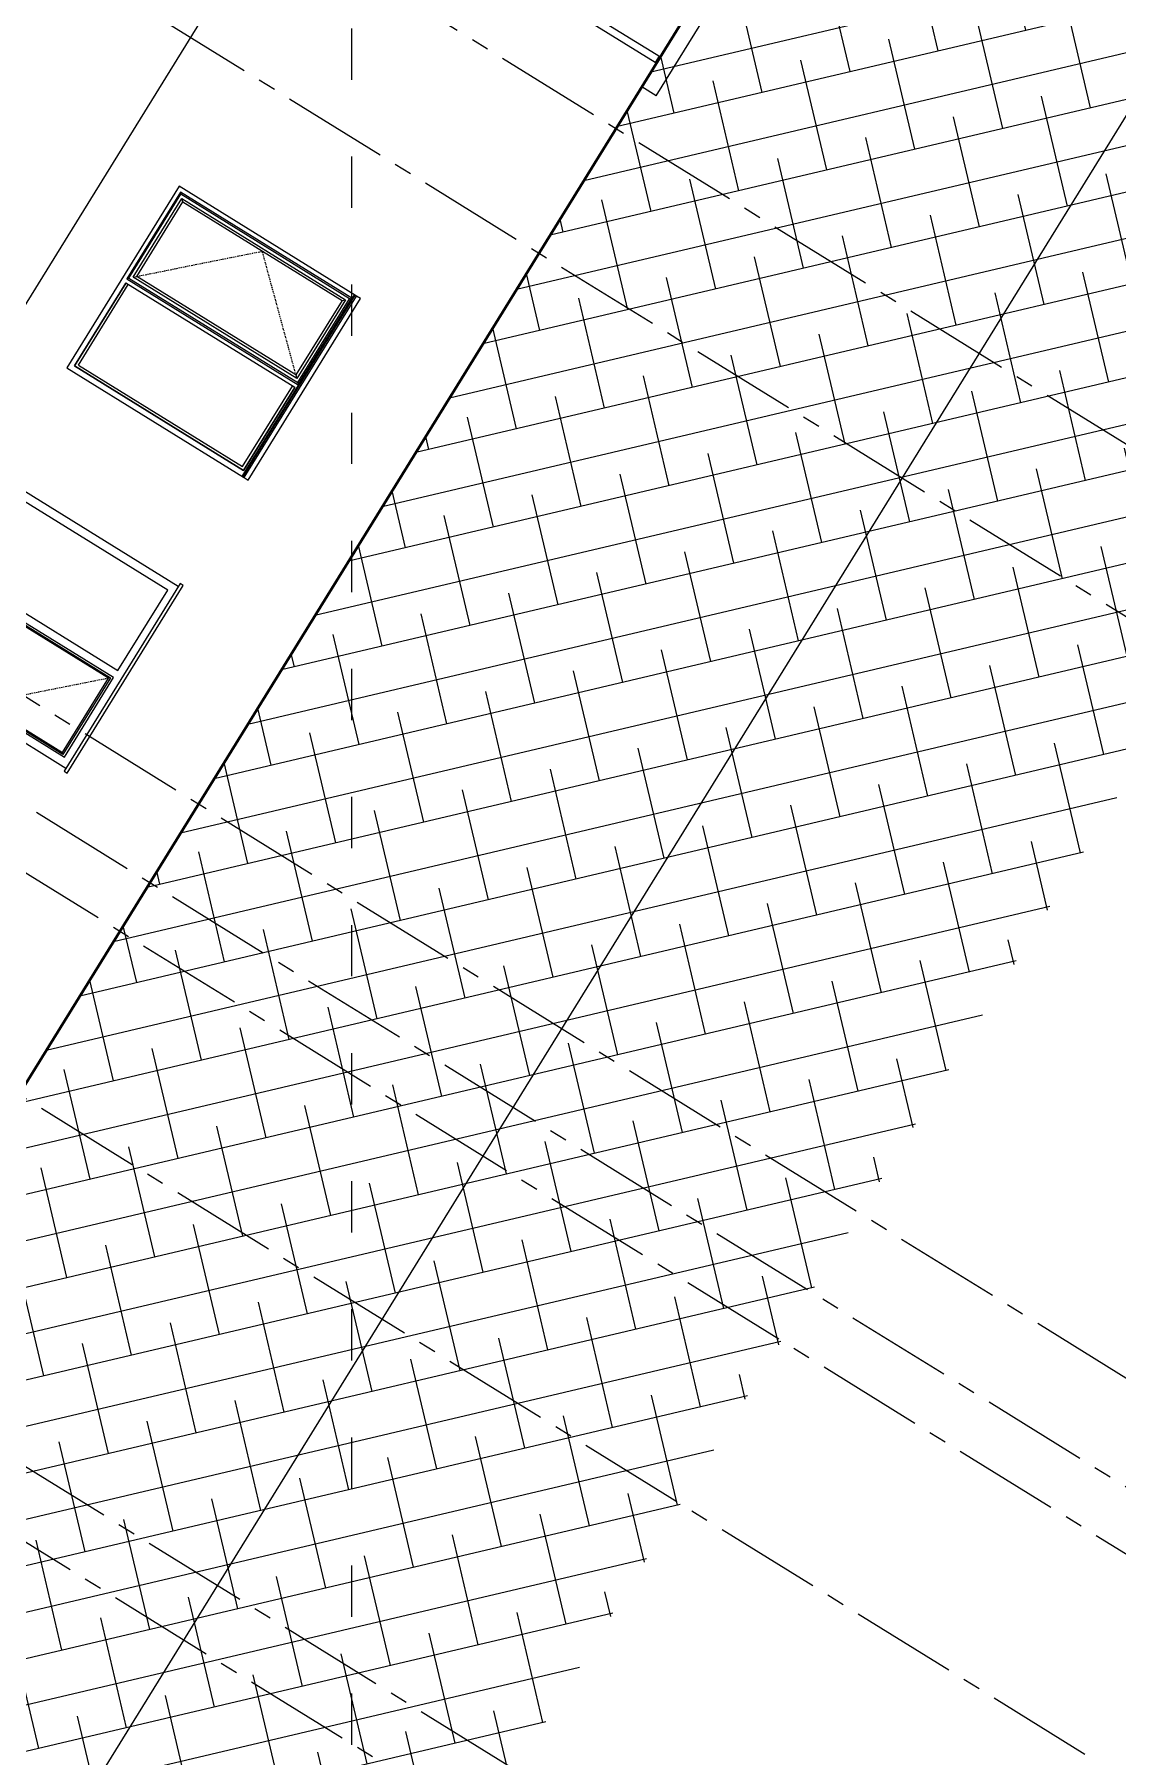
# Model space of a CAD drawing. Header units: millimetres. Extents: x 1373 to 40779, y 1939 to 6439.
# Drawn here: x 3180.4 to 3370.7, y 3296.5 to 3599 of the extents above; entities that cross this region are included whole.
import ezdxf

# ---------------------------------------------------------------- set-up
doc = ezdxf.new("R2010")
doc.units = ezdxf.units.MM
for name, pattern in [('ACAD_ISO03W100', [30, 12, -18]), ('Center', [3, 1.2, -0.6, 0.6, -0.6]), ('DASHDOTX2', [50.8, 25.4, -12.7, 0, -12.7]), ('IMPORT-CENTER2', [112.5, 75, -12.5, 12.5, -12.5])]:
    doc.linetypes.add(name, pattern=pattern)
for name, color, linetype, lineweight in [('A-DETL', 6, 'Continuous', 30), ('A-FLOR', 192, 'Continuous', 30), ('A-GLAZ', 151, 'Continuous', 18), ('A-WALL', 20, 'Continuous', 9), ('HESAPLAMALAR', 2, 'Continuous', 30), ('kest', 4, 'DASHDOTX2', 50), ('S-GRID', 252, 'IMPORT-CENTER2', 5)]:
    doc.layers.add(name, color=color, linetype=linetype, lineweight=lineweight)

# ---------------------------------------------------------------- blocks, each defined once
blk = doc.blocks.new('A$Cc8751f80')
at = {"linetype": 'ACAD_ISO03W100', "ltscale": 3, "elevation": 20236.3}
blk.add_lwpolyline([(4428.7, 0), (0, 0), (0, 4561.7), (4428.7, 4561.7)], close=True, dxfattribs=at)
blk = doc.blocks.new('A$C06b003cd')
at = {"layer": 'A-DETL', "lineweight": 25}
h = blk.add_hatch(dxfattribs=at)
h.set_pattern_fill('ANSI38', color=8, scale=10)
h.set_pattern_definition([(45, (-29923.67, -2691.71), (-22.45064, 22.45064), []), (135, (-29923.67, -2691.71), (-67.35192, 22.45064), [79.375, -47.625])])
h.paths.add_polyline_path([(289.9, 884), (3343.9, 884), (3343.9, 337.1), (289.9, 337.1)])
at = {"layer": 'A-FLOR', "color": 1, "lineweight": 20}
blk.add_line((2051.4, 1172), (1189.1, 1172), dxfattribs=at)
at = {"layer": 'A-GLAZ'}
for p, q in [((1335.4, 979.3), (1335.4, 1121)), ((1336.5, 1120), (1335.4, 1121)), ((1335.4, 1121), (1406.9, 1121)), ((1336.5, 980.4), (1336.5, 1120)), ((1405.8, 1120), (1336.5, 1120)), ((1340.4, 1116), (1338.7, 1117.8)), ((1338.7, 1117.8), (1338.7, 982.6)), ((1403.7, 1117.8), (1338.7, 1117.8)), ((1340.4, 1116), (1340.4, 984.3)), ((1401.9, 1116), (1340.4, 1116)), ((1403.7, 1117.8), (1401.9, 1116)), ((1401.9, 984.3), (1401.9, 1116)), ((1403.7, 982.6), (1403.7, 1117.8)), ((1406.9, 1121), (1405.8, 1120)), ((1405.8, 1120), (1405.8, 980.4)), ((1406.9, 1121), (1406.9, 979.3)), ((1409.9, 980.3), (1409.9, 1120)), ((1409.9, 1120), (1478.4, 1120)), ((1409.9, 1118), (1409.9, 1120)), ((1478.4, 1120), (1409.9, 1120)), ((1476.4, 1118), (1409.9, 1118)), ((1476.4, 1118), (1476.4, 982.3)), ((1478.4, 1120), (1478.4, 980.3)), ((1478.4, 980.3), (1478.4, 1120)), ((1577.9, 981.5), (1577.9, 1118)), ((1644.4, 1118), (1644.4, 981.5)), ((1650.2, 981.5), (1650.2, 1118)), ((1651.4, 1117.1), (1651.4, 983.3)), ((1652.4, 984.3), (1652.4, 1116)), ((1713.9, 1116), (1713.9, 984.3)), ((1714.9, 983.3), (1714.9, 1117.1)), ((1715.9, 1118), (1715.9, 981.5)), ((1082.4, 885), (1082.4, 1110)), ((1336.5, 980.4), (1335.4, 979.3)), ((1405.8, 980.4), (1336.5, 980.4)), ((1340.4, 984.3), (1338.7, 982.6)), ((1338.7, 982.6), (1403.7, 982.6)), ((1340.4, 984.3), (1401.9, 984.3)), ((1401.9, 984.3), (1403.7, 982.6)), ((1405.8, 980.4), (1406.9, 979.3)), ((1476.4, 982.3), (1409.9, 982.3)), ((1409.9, 982.3), (1409.9, 980.3)), ((1478.4, 980.3), (1409.9, 980.3)), ((1409.9, 980.3), (1478.4, 980.3)), ((1644.4, 981.5), (1577.9, 981.5)), ((1715.9, 981.5), (1650.2, 981.5)), ((1651.4, 983.3), (1652.4, 984.3)), ((1651.4, 983.3), (1714.9, 983.3)), ((1713.9, 984.3), (1652.4, 984.3)), ((1714.9, 983.3), (1713.9, 984.3)), ((1332.4, 979.1), (1482.4, 979.1)), ((1482.4, 979), (1332.4, 979)), ((1482.4, 978.5), (1332.4, 978.5)), ((1332.4, 977.4), (1332.4, 978)), ((1332.4, 974), (1332.4, 977.4)), ((1482.4, 977.4), (1332.4, 977.4)), ((1482.4, 974), (1332.4, 974)), ((1406.9, 979.3), (1335.4, 979.3)), ((1482.4, 978), (1482.4, 977.4)), ((1482.4, 977.4), (1482.4, 974)), ((1569.4, 976.5), (1724.4, 976.5)), ((1569.4, 974), (1569.4, 976.5)), ((1724.4, 974), (1569.4, 974)), ((1724.4, 976.5), (1724.4, 974)), ((1077, 961.7), (1077, 884)), ((839.4, 884), (1101.9, 884)), ((1077, 885), (1082.4, 885)), ((1101.9, 872), (1101.9, 884)), ((1101.9, 872), (839.4, 872))]:
    blk.add_line(p, q, dxfattribs=at)
at = {"layer": 'A-GLAZ', "linetype": 'Center'}
for p, q in [((1401.9, 1116), (1340.4, 1050.2)), ((1401.9, 984.3), (1340.4, 1050.2)), ((1652.4, 984.3), (1713.9, 1050.2))]:
    blk.add_line(p, q, dxfattribs=at)
at = {"layer": 'A-WALL'}
for p, q in [((1332.4, 978), (1332.4, 1124)), ((1332.4, 1124), (1482.4, 1124)), ((1482.4, 1124), (1482.4, 978)), ((1571.9, 976.5), (1571.9, 1124)), ((1721.9, 1124), (1721.9, 976.5)), ((1101.9, 884), (2051.4, 884)), ((422.4, 584), (2844, 584))]:
    blk.add_line(p, q, dxfattribs=at)
at = {"layer": 'kest', "color": 3, "linetype": 'ByBlock'}
blk.add_line((287.7, 884), (3346.6, 884), dxfattribs=at)
at = {"layer": 'S-GRID', "lineweight": 18}
for p, q in [((1136.4, 2.7), (1136.4, 2897.2)), ((1239.4, 2.7), (1239.4, 2897.2)), ((1694.4, 2.7), (1694.4, 2897.2)), ((1759.4, 2.7), (1759.4, 2897.2)), ((1799.5, 1.8), (1799.5, 2897.2)), ((1934.4, 2.7), (1934.4, 2897.2)), ((2154.4, 2.7), (2154.4, 2897.2)), ((2199.4, 2.7), (2199.4, 2897.2))]:
    blk.add_line(p, q, dxfattribs=at)

msp = doc.modelspace()

# ---------------------------------------------------------------- block references
at = {"color": 4, "xscale": 0.25, "yscale": 0.25, "zscale": 0.25}
msp.add_blockref('A$Cc8751f80', (3236.17, 2578.53), dxfattribs=at)
at = {"layer": 'HESAPLAMALAR', "color": 4, "xscale": -0.25, "yscale": 0.25, "zscale": 0.25, "rotation": 58.25914932388586}
msp.add_blockref('A$C06b003cd', (3619.98, 3707.76, 5059.08), dxfattribs=at)

doc.saveas('drawing.dxf')
